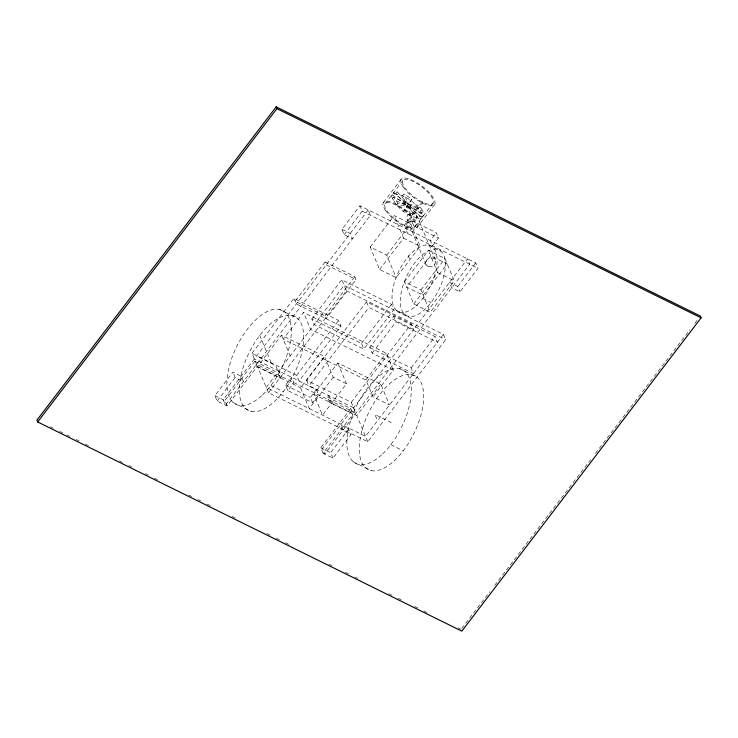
<?xml version="1.0" encoding="UTF-8"?>
<svg xmlns="http://www.w3.org/2000/svg" width="738" height="738" viewBox="0 0 738 738"><rect width="100%" height="100%" fill="white"/><g stroke="black" fill="none" stroke-linecap="round" stroke-linejoin="round"><path stroke-width="0.55" stroke-dasharray="3.69 2.77" d="M392.062 194.657L391.657 196.409C396.112 207.83 408.465 217.516 420.771 218.328L422.201 217.35L422.606 215.597C418.151 204.177 405.799 194.491 393.492 193.679L392.062 194.657L422.201 217.35M411.988 198.992L403.594 211.289L411.988 198.992L403.981 194.029L402.662 195.754L411.841 217.267M227.092 405.937L224.85 400.577L254.813 361.343L257.055 366.703L227.092 405.937L217.166 401.038L214.924 395.679L232.894 372.146L241.169 376.223L243.411 381.583L235.136 377.505L232.894 372.146M341.952 229.343L350.227 233.429L352.469 238.789L344.194 234.702L341.952 229.343L359.932 205.81L475.761 262.931L478.003 268.291L460.023 291.833L451.748 287.746L449.507 282.386L457.781 286.473L460.023 291.833M251.999 353.336L293.945 298.41L338.622 320.44L340.974 326.076L299.028 380.993L296.676 375.365L251.999 353.336L256.593 364.323L355.873 413.28L351.279 402.293L306.602 380.264L366.528 301.805L411.204 323.834L413.557 329.462L322.414 448.584L324.711 454.082L469.728 264.213L467.486 258.853L413.557 329.462L368.88 307.432L366.528 301.805M217.166 401.038L235.136 377.505M344.194 234.702L362.173 211.169L359.932 205.81M325.08 261.999L295.117 301.224L324.904 315.91L326.085 318.733L356.048 279.499L354.867 276.685L325.08 261.999L326.261 264.813L356.048 279.499M443.427 334.369L365.531 436.37L266.252 387.404L344.148 285.403L443.427 334.369L445.669 339.729L367.773 441.73L268.494 392.764L257.534 366.574L281.51 335.19L324.526 356.408L333.244 377.238L346.482 383.769L322.506 415.153L313.798 394.323L337.764 362.939L380.79 384.147L389.498 404.987L372.958 396.823L365.891 379.932L283.152 339.129L303.53 312.451L386.26 353.253L393.326 370.144L372.958 396.823M383.437 202.489L401.232 179.186M385.051 203.836L402.847 180.533M397.164 191.806L395.845 193.541L418.418 218.466L419.738 216.741L422.09 216.603L423.52 215.625L393.372 192.932L394.802 191.954L397.164 191.806L419.738 216.741M393.622 197.092L392.312 198.817L421.951 213.19L423.271 211.465L419.055 205.376L397.847 203.181L393.622 197.092L423.271 211.465M397.847 203.181L396.527 204.906L417.736 207.101L419.055 205.376M311.833 319.01L341.795 279.776L391.435 304.259L393.788 309.886L363.825 349.12L314.185 324.637L311.833 319.01L361.472 343.484L363.825 349.12M370.19 246.999L394.157 215.616L410.706 223.78L420.125 246.298L396.158 277.682L379.609 269.518L370.19 246.999L386.74 255.164L396.158 277.682M280.219 378.133L277.977 372.773L279.176 371.205L281.418 376.565L280.219 378.133L257.055 366.703M407.136 206.003L408.446 204.278L403.981 194.029M324.904 315.91L354.867 276.685M268.494 392.764L346.39 290.763L341.795 279.776M287.829 390.531L285.588 385.171L291.584 377.321L293.825 382.681L287.829 390.531L312.654 402.773L318.641 394.922L316.399 389.563L254.352 358.963M411.426 220.404L405.439 228.254L407.68 233.614L413.667 225.763L411.426 220.404L436.25 232.645L438.492 238.005L432.496 245.846L430.254 240.487L436.25 232.645M386.74 255.164L410.706 223.78M296.676 375.365L338.622 320.44M379.609 269.518L403.585 238.134L394.157 215.616M415.19 226.529L432.994 203.227M416.804 227.876L434.599 204.574M333.244 377.238L309.268 408.621L300.56 387.791L324.526 356.408M353.576 407.791L308.954 385.891L368.88 307.432M312.654 402.773L310.412 397.413L316.399 389.563M404.433 281.759L428.4 250.376L444.949 258.54L454.257 280.791L430.282 312.174L413.741 304.01L404.433 281.759L420.983 289.923L430.282 312.174M361.472 343.484L391.435 304.259M329.895 402.634L327.589 397.192L328.788 395.623L331.094 401.057L329.895 402.634L353.059 414.055L323.096 453.28L332.986 458.16L350.965 434.627L348.668 429.129L340.393 425.051L342.69 430.54L350.965 434.627M369.747 347.57L411.112 367.967L413.464 373.603L372.1 353.198L369.747 347.57L393.714 316.187L435.079 336.583L437.44 342.211L396.075 321.814L393.714 316.187M372.1 353.198L396.075 321.814M420.983 289.923L444.949 258.54M413.741 304.01L437.708 272.626L428.4 250.376M365.891 379.932L386.26 353.253M351.279 402.293L411.204 323.834M323.096 453.28L320.762 447.772L350.725 408.548L327.589 397.192M367.773 441.73L356.814 415.531L380.79 384.147M332.986 458.16L330.689 452.671L348.668 429.129M457.781 286.473L475.761 262.931M411.112 367.967L435.079 336.583M461.776 628.425L489.755 591.784M494.654 585.363L590.501 459.866M595.4 453.455L689.855 329.794M694.753 323.382L698.249 318.798M320.762 447.772L330.689 452.671M413.667 225.763L438.492 238.005M362.173 211.169L478.003 268.291M428.603 245.081L440.964 251.169A36.688 17.435 -63.7 0 1 425.374 308.936A36.688 17.435 -63.7 0 1 402.182 288.281A36.688 17.435 -63.7 0 1 440.964 251.169M403.585 238.134L420.125 246.298M437.708 272.626L454.257 280.791M422.809 298.42L431.084 302.497M396.444 310.338L408.797 316.427M346.39 290.763L445.669 339.729M340.974 326.076L296.298 304.038L293.945 298.41M279.158 309.314L297.405 318.299A52.416 24.907 -63.7 0 1 275.126 400.826A52.416 24.907 -63.7 0 1 241.999 371.315A52.416 24.907 -63.7 0 1 297.405 318.299M399.12 368.474L417.367 377.459A52.416 24.907 -63.7 0 1 395.088 459.986A52.416 24.907 -63.7 0 1 361.961 430.475A52.416 24.907 -63.7 0 1 417.367 377.459M393.326 370.144L310.597 329.342L303.53 312.451M259.103 357.358L275.643 365.522L278.235 371.712M391.472 422.643L374.922 414.479L377.515 420.678M254.813 361.343L277.977 372.773M257.534 366.574L300.56 387.791M313.798 394.323L356.814 415.531M285.588 385.171L310.412 397.413M270.874 385.513L283.281 391.629M390.836 444.673L403.243 450.789M233.208 402.542L251.446 411.527M353.17 461.702L371.408 470.687M214.924 395.679L224.85 400.577M50.313 426.767L53.413 428.289M59.603 431.343L62.702 432.874M66.826 434.913L69.925 436.435M76.115 439.488L79.215 441.02M85.405 444.073L88.505 445.595M119.464 460.863L122.563 462.394M128.753 465.447L131.853 466.979M145.266 473.593L148.366 475.115M154.556 478.169L157.646 479.7M188.614 494.967L191.705 496.499M197.904 499.552L200.994 501.074M207.184 504.128L210.284 505.659M231.963 516.342L236.086 518.38M267.045 533.648L270.145 535.179M276.335 538.233L279.434 539.755M285.624 542.808L288.724 544.34M328.973 564.192L332.063 565.714M345.485 572.328L348.576 573.86M354.775 576.913L357.865 578.444M388.834 593.712L391.924 595.234M398.123 598.287L401.214 599.819M414.636 606.433L417.726 607.964M423.916 611.018L427.016 612.54M457.975 627.807L461.075 629.339M404.913 209.555L412.68 214.389L408.446 204.278M350.725 408.548L353.059 414.055M416.509 214.887L435.346 259.924M407.182 219.638L426.02 264.684M408.105 255.422L410.457 261.049M337.764 362.939L346.482 383.769M306.602 380.264L308.954 385.891M281.51 335.19L290.219 356.02M259.73 335.329L271.51 363.483M368.207 209.887L223.19 399.765L225.431 405.125L370.448 215.247L368.207 209.887M422.145 201.991L404.35 225.302L404.83 226.446L422.625 203.144L422.145 201.991M430.641 255.735L406.675 287.119L423.225 295.283L447.191 263.9L430.641 255.735M422.385 202.129L418.4 199.915A18.874 6.347 37.4 0 1 403.686 179.786A18.874 6.347 37.4 0 1 429.461 194.066A18.874 6.347 37.4 0 1 422.385 202.129M404.59 225.431L400.605 223.217A18.874 6.347 37.4 0 1 385.891 203.088A18.874 6.347 37.4 0 1 411.666 217.369A18.874 6.347 37.4 0 1 404.59 225.431M428.861 266.621A5.24 4.262 -22.7 0 0 435.724 260.975A5.24 4.262 -22.7 0 0 427.459 259.315A5.24 4.262 -22.7 0 0 428.861 266.621M382.681 453.861A52.416 24.907 -63.7 0 0 404.95 371.343A52.416 24.907 -63.7 0 0 349.554 424.359A52.416 24.907 -63.7 0 0 382.681 453.861M262.719 394.701A52.416 24.907 -63.7 0 0 284.988 312.183A52.416 24.907 -63.7 0 0 229.583 365.19A52.416 24.907 -63.7 0 0 262.719 394.701M417.099 304.859A36.688 17.435 -63.7 0 0 432.689 247.092A36.688 17.435 -63.7 0 0 393.907 284.204A36.688 17.435 -63.7 0 0 417.099 304.859M410.014 221.584A5.24 4.262 -22.7 0 0 416.887 215.93A5.24 4.262 -22.7 0 0 408.621 214.278A5.24 4.262 -22.7 0 0 410.014 221.584M403.151 186.917A20.968 7.057 37.4 0 0 432.948 205.616A20.968 7.057 37.4 0 0 417.653 183.116A20.968 7.057 37.4 0 0 403.151 186.917M385.356 210.219A20.968 7.057 37.4 0 0 415.153 228.918A20.968 7.057 37.4 0 0 399.858 206.419A20.968 7.057 37.4 0 0 385.356 210.219"/><path stroke-width="1.11" d="M276.169 106.862L36.9 420.153L37.656 421.951L461.831 631.138L701.1 317.847L700.344 316.048L276.169 106.862L276.925 108.661L701.1 317.847M37.656 421.951L276.925 108.661"/></g></svg>
